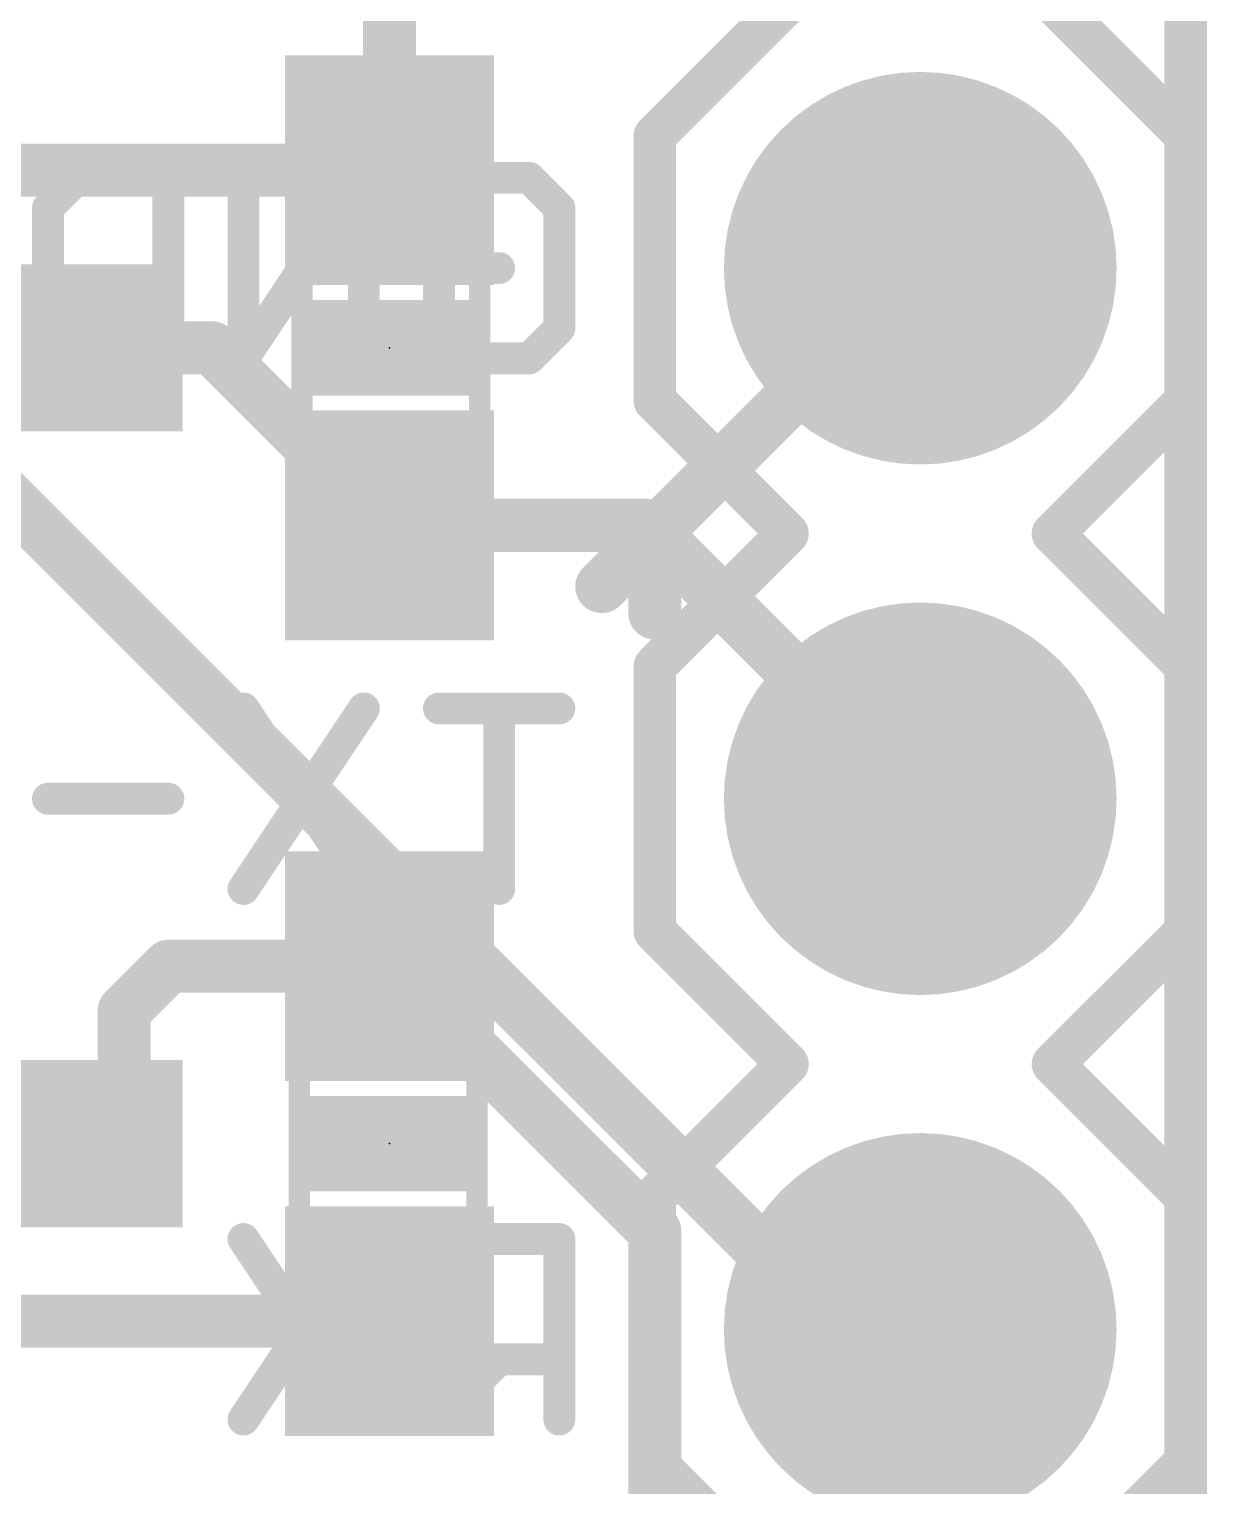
# Model space of a CAD drawing. Extents: x -0.1 to 42, y -11.4 to 16.1.
# Drawn here: x 36.38 to 42.01, y 3.44 to 10.42 of the extents above; entities that cross this region are included whole.
import ezdxf

# ---------------------------------------------------------------- set-up
doc = ezdxf.new("R2010")
doc.units = 0
for name, color, linetype in [('1', 12, 'CONTINUOUS'), ('16', 132, 'CONTINUOUS'), ('17', 110, 'CONTINUOUS'), ('20', 53, 'CONTINUOUS'), ('21', 41, 'CONTINUOUS'), ('22', 40, 'CONTINUOUS'), ('23', 53, 'CONTINUOUS'), ('51', 53, 'CONTINUOUS')]:
    doc.layers.add(name, color=color, linetype=linetype)

# ---------------------------------------------------------------- blocks, each defined once
blk = doc.blocks.new('ROUNDP')
at = {"const_width": 0.5}
blk.add_lwpolyline([(0, -0.25, 1), (0, 0.25, 1), (0, -0.25)], format="xyb", dxfattribs=at)
blk = doc.blocks.new('RECT')
blk.add_solid([(-0.5, -0.5), (0.5, -0.5), (-0.5, 0.5), (0.5, 0.5)])

msp = doc.modelspace()

# ---------------------------------------------------------------- linework, layer by layer
at = {"layer": '1'}
for points, const_width in [([(41.91, 0), (41.91, 16.002)], 0.2032), ([(38.1, 9.74), (38.1, 10.795)], 0.254), ([(38.1, 9.74), (35.775, 9.74)], 0.254), ([(36.66, 8.89), (37.25, 8.89)], 0.254), ([(37.25, 8.89), (38.1, 8.04)], 0.254), ([(38.1, 8.04), (39.331, 8.04)], 0.254), ([(39.331, 8.04), (40.64, 6.731)], 0.254), ([(36.83, 5.715), (37.045, 5.93)], 0.254), ([(37.045, 5.93), (38.1, 5.93)], 0.254), ([(38.1, 5.93), (39.37, 4.66)], 0.254), ([(36.83, 5.25), (36.83, 5.715)], 0.254), ([(36.66, 5.08), (36.83, 5.25)], 0.254), ([(39.37, 4.66), (39.37, 2.54)], 0.254), ([(38.1, 4.23), (35.775, 4.23)], 0.254)]:
    msp.add_lwpolyline(points, dxfattribs=dict(at, const_width=const_width))
at = {"layer": '1', "const_width": 0.127}
for points in [[(38.1, 9.6765, 1), (38.1, 9.8035)], [(38.0365, 9.74, 1), (38.1635, 9.74)], [(36.66, 8.9535, 1), (36.66, 8.8265)], [(37.2949, 8.9349, 1), (37.2051, 8.8451)], [(37.25, 8.8265, 1), (37.25, 8.9535)], [(38.1, 8.1035, 1), (38.1, 7.9765)], [(39.3759, 8.0849, 1), (39.2861, 7.9951)], [(39.331, 7.9765, 1), (39.331, 8.1035)], [(38.0551, 7.9951, 1), (38.1449, 8.0849)], [(40.5951, 6.6861, 1), (40.6849, 6.7759)], [(37.045, 5.9935, 1), (37.045, 5.8665)], [(37.0899, 5.8851, 1), (37.0001, 5.9749)], [(38.1449, 5.9749, 1), (38.0551, 5.8851)], [(38.1, 5.8665, 1), (38.1, 5.9935)], [(36.8935, 5.715, 1), (36.7665, 5.715)], [(36.7851, 5.7599, 1), (36.8749, 5.6701)], [(36.8749, 5.2051, 1), (36.7851, 5.2949)], [(36.7665, 5.25, 1), (36.8935, 5.25)], [(36.6151, 5.1249, 1), (36.7049, 5.0351)], [(39.4335, 4.66, 1), (39.3065, 4.66)], [(39.3251, 4.6151, 1), (39.4149, 4.7049)], [(38.1, 4.1665, 1), (38.1, 4.2935)]]:
    msp.add_lwpolyline(points, format="xyb", dxfattribs=at)
at = {"layer": '16'}
for points, const_width in [([(41.91, 0), (41.91, 16.002)], 0.2032), ([(33.274, 11.176), (40.259, 4.191)], 0.254), ([(39.37, 8.001), (40.64, 9.271)], 0.254), ([(39.116, 7.747), (39.37, 8.001)], 0.254), ([(39.37, 7.62), (39.37, 8.001)], 0.254), ([(40.259, 4.191), (40.64, 4.191)], 0.254)]:
    msp.add_lwpolyline(points, dxfattribs=dict(at, const_width=const_width))
at = {"layer": '16', "const_width": 0.127}
for points in [[(40.6849, 9.2261, 1), (40.5951, 9.3159)], [(39.4335, 8.001, 1), (39.3065, 8.001)], [(39.3251, 8.0459, 1), (39.4149, 7.9561)], [(39.4149, 7.9561, 1), (39.3251, 8.0459)], [(39.0711, 7.7919, 1), (39.1609, 7.7021)], [(39.3065, 7.62, 1), (39.4335, 7.62)], [(40.259, 4.2545, 1), (40.259, 4.1275)], [(40.2141, 4.1461, 1), (40.3039, 4.2359)], [(40.64, 4.1275, 1), (40.64, 4.2545)]]:
    msp.add_lwpolyline(points, format="xyb", dxfattribs=at)
at = {"layer": '20', "const_width": 0.2032}
msp.add_lwpolyline([(41.91, 0), (41.91, 16.002)], dxfattribs=at)
at = {"layer": '22'}
for points, const_width in [([(40.005, 10.541), (39.37, 9.906)], 0.2032), ([(41.91, 9.906), (41.275, 10.541)], 0.2032), ([(39.37, 9.906), (39.37, 8.636)], 0.2032), ([(41.91, 8.636), (41.91, 9.906)], 0.2032), ([(36.4655, 9.5595), (36.6096, 9.7035)], 0.1524), ([(36.6096, 9.7035), (37.0418, 9.7035)], 0.1524), ([(37.0418, 9.7035), (37.0418, 8.8392)], 0.1524), ([(37.9773, 9.7035), (37.4011, 8.8392)], 0.1524), ([(37.4011, 8.8392), (37.4011, 9.7035)], 0.1524), ([(37.9773, 8.8392), (37.9773, 9.7035)], 0.1524), ([(38.3366, 9.5595), (38.4806, 9.7035)], 0.1524), ([(38.4806, 9.7035), (38.7687, 9.7035)], 0.1524), ([(38.7687, 9.7035), (38.9128, 9.5595)], 0.1524), ([(36.4655, 8.9833), (36.4655, 9.5595)], 0.1524), ([(38.9128, 9.5595), (38.9128, 8.9833)], 0.1524), ([(38.3366, 8.9833), (38.3366, 9.2714)], 0.1524), ([(38.3366, 9.2714), (38.6247, 9.2714)], 0.1524), ([(36.6096, 8.8392), (36.4655, 8.9833)], 0.1524), ([(38.4806, 8.8392), (38.3366, 8.9833)], 0.1524), ([(38.9128, 8.9833), (38.7687, 8.8392)], 0.1524), ([(37.0418, 8.8392), (36.6096, 8.8392)], 0.1524), ([(38.7687, 8.8392), (38.4806, 8.8392)], 0.1524), ([(39.37, 8.636), (40.005, 8.001)], 0.2032), ([(41.275, 8.001), (41.91, 8.636)], 0.2032), ([(39.37, 7.366), (40.005, 8.001)], 0.2032), ([(41.275, 8.001), (41.91, 7.366)], 0.2032), ([(39.37, 7.366), (39.37, 6.096)], 0.2032), ([(41.91, 6.096), (41.91, 7.366)], 0.2032), ([(37.9773, 7.1635), (37.4011, 6.2992)], 0.1524), ([(37.4011, 7.1635), (37.9773, 6.2992)], 0.1524), ([(38.9128, 7.1635), (38.3366, 7.1635)], 0.1524), ([(38.6247, 6.2992), (38.6247, 7.1635)], 0.1524), ([(37.0418, 6.7314), (36.4655, 6.7314)], 0.1524), ([(39.37, 6.096), (40.005, 5.461)], 0.2032), ([(41.275, 5.461), (41.91, 6.096)], 0.2032), ([(40.005, 5.461), (39.37, 4.826)], 0.2032), ([(41.91, 4.826), (41.275, 5.461)], 0.2032), ([(39.37, 4.826), (39.37, 3.556)], 0.2032), ([(41.91, 3.556), (41.91, 4.826)], 0.2032), ([(37.9773, 4.6235), (37.4011, 3.7592)], 0.1524), ([(37.4011, 4.6235), (37.9773, 3.7592)], 0.1524), ([(38.4806, 4.6235), (38.3366, 4.4795)], 0.1524), ([(38.9128, 4.6235), (38.4806, 4.6235)], 0.1524), ([(38.9128, 3.7592), (38.9128, 4.6235)], 0.1524), ([(38.3366, 4.4795), (38.3366, 4.1914)], 0.1524), ([(37.0418, 4.1914), (36.4655, 4.1914)], 0.1524), ([(38.3366, 4.1914), (38.4806, 4.0473)], 0.1524), ([(38.6247, 4.0473), (38.3366, 3.7592)], 0.1524), ([(38.4806, 4.0473), (38.9128, 4.0473)], 0.1524), ([(39.37, 3.556), (40.005, 2.921)], 0.2032), ([(41.275, 2.921), (41.91, 3.556)], 0.2032)]:
    msp.add_lwpolyline(points, dxfattribs=dict(at, const_width=const_width))
for points, const_width in [([(39.4208, 9.906, 1), (39.3192, 9.906)], 0.1016), ([(39.3341, 9.9419, 1), (39.4059, 9.8701)], 0.1016), ([(41.9608, 9.906, 1), (41.8592, 9.906)], 0.1016), ([(41.8741, 9.8701, 1), (41.9459, 9.9419)], 0.1016), ([(36.6096, 9.7416, 1), (36.6096, 9.6654)], 0.0762), ([(36.6365, 9.6766, 1), (36.5827, 9.7305)], 0.0762), ([(37.0799, 9.7035, 1), (37.0037, 9.7035)], 0.0762), ([(37.0418, 9.6654, 1), (37.0418, 9.7416)], 0.0762), ([(37.4392, 9.7035, 1), (37.363, 9.7035)], 0.0762), ([(38.0154, 9.7035, 1), (37.9392, 9.7035)], 0.0762), ([(38.009, 9.6824, 1), (37.9456, 9.7247)], 0.0762), ([(38.4806, 9.7416, 1), (38.4806, 9.6654)], 0.0762), ([(38.5076, 9.6766, 1), (38.4537, 9.7305)], 0.0762), ([(38.7957, 9.7305, 1), (38.7418, 9.6766)], 0.0762), ([(38.7687, 9.6654, 1), (38.7687, 9.7416)], 0.0762), ([(36.5036, 9.5595, 1), (36.4274, 9.5595)], 0.0762), ([(36.4386, 9.5864, 1), (36.4925, 9.5325)], 0.0762), ([(38.3096, 9.5864, 1), (38.3635, 9.5325)], 0.0762), ([(38.9509, 9.5595, 1), (38.8747, 9.5595)], 0.0762), ([(38.8859, 9.5325, 1), (38.9397, 9.5864)], 0.0762), ([(38.3747, 9.2714, 1), (38.2985, 9.2714)], 0.0762), ([(38.3366, 9.3095, 1), (38.3366, 9.2333)], 0.0762), ([(38.6247, 9.2333, 1), (38.6247, 9.3095)], 0.0762), ([(36.4925, 9.0102, 1), (36.4386, 8.9563)], 0.0762), ([(36.4274, 8.9833, 1), (36.5036, 8.9833)], 0.0762), ([(38.3635, 9.0102, 1), (38.3096, 8.9563)], 0.0762), ([(38.2985, 8.9833, 1), (38.3747, 8.9833)], 0.0762), ([(38.8747, 8.9833, 1), (38.9509, 8.9833)], 0.0762), ([(38.9397, 8.9563, 1), (38.8859, 9.0102)], 0.0762), ([(36.6096, 8.8773, 1), (36.6096, 8.8011)], 0.0762), ([(36.5827, 8.8123, 1), (36.6365, 8.8661)], 0.0762), ([(37.0037, 8.8392, 1), (37.0799, 8.8392)], 0.0762), ([(37.0418, 8.8011, 1), (37.0418, 8.8773)], 0.0762), ([(37.3694, 8.8603, 1), (37.4328, 8.8181)], 0.0762), ([(37.363, 8.8392, 1), (37.4392, 8.8392)], 0.0762), ([(37.9392, 8.8392, 1), (38.0154, 8.8392)], 0.0762), ([(38.4806, 8.8773, 1), (38.4806, 8.8011)], 0.0762), ([(38.4537, 8.8123, 1), (38.5076, 8.8661)], 0.0762), ([(38.7418, 8.8661, 1), (38.7957, 8.8123)], 0.0762), ([(38.7687, 8.8011, 1), (38.7687, 8.8773)], 0.0762), ([(39.4059, 8.6719, 1), (39.3341, 8.6001)], 0.1016), ([(41.9459, 8.6001, 1), (41.8741, 8.6719)], 0.1016), ([(39.3192, 8.636, 1), (39.4208, 8.636)], 0.1016), ([(41.8592, 8.636, 1), (41.9608, 8.636)], 0.1016), ([(40.0409, 7.9651, 1), (39.9691, 8.0369)], 0.1016), ([(41.3109, 8.0369, 1), (41.2391, 7.9651)], 0.1016), ([(39.9691, 7.9651, 1), (40.0409, 8.0369)], 0.1016), ([(41.2391, 8.0369, 1), (41.3109, 7.9651)], 0.1016), ([(39.4208, 7.366, 1), (39.3192, 7.366)], 0.1016), ([(41.9608, 7.366, 1), (41.8592, 7.366)], 0.1016), ([(39.3341, 7.4019, 1), (39.4059, 7.3301)], 0.1016), ([(41.8741, 7.3301, 1), (41.9459, 7.4019)], 0.1016), ([(37.4328, 7.1847, 1), (37.3694, 7.1424)], 0.0762), ([(38.009, 7.1424, 1), (37.9456, 7.1847)], 0.0762), ([(38.3366, 7.2016, 1), (38.3366, 7.1254)], 0.0762), ([(38.6628, 7.1635, 1), (38.5866, 7.1635)], 0.0762), ([(38.9128, 7.1254, 1), (38.9128, 7.2016)], 0.0762), ([(36.4655, 6.7695, 1), (36.4655, 6.6933)], 0.0762), ([(37.0418, 6.6933, 1), (37.0418, 6.7695)], 0.0762), ([(37.3694, 6.3203, 1), (37.4328, 6.2781)], 0.0762), ([(37.9456, 6.2781, 1), (38.009, 6.3203)], 0.0762), ([(38.5866, 6.2992, 1), (38.6628, 6.2992)], 0.0762), ([(39.4059, 6.1319, 1), (39.3341, 6.0601)], 0.1016), ([(39.3192, 6.096, 1), (39.4208, 6.096)], 0.1016), ([(41.8592, 6.096, 1), (41.9608, 6.096)], 0.1016), ([(41.9459, 6.0601, 1), (41.8741, 6.1319)], 0.1016), ([(40.0409, 5.4251, 1), (39.9691, 5.4969)], 0.1016), ([(39.9691, 5.4251, 1), (40.0409, 5.4969)], 0.1016), ([(41.3109, 5.4969, 1), (41.2391, 5.4251)], 0.1016), ([(41.2391, 5.4969, 1), (41.3109, 5.4251)], 0.1016), ([(39.4208, 4.826, 1), (39.3192, 4.826)], 0.1016), ([(39.3341, 4.8619, 1), (39.4059, 4.7901)], 0.1016), ([(41.9608, 4.826, 1), (41.8592, 4.826)], 0.1016), ([(41.8741, 4.7901, 1), (41.9459, 4.8619)], 0.1016), ([(37.4328, 4.6447, 1), (37.3694, 4.6024)], 0.0762), ([(38.009, 4.6024, 1), (37.9456, 4.6447)], 0.0762), ([(38.4806, 4.6616, 1), (38.4806, 4.5854)], 0.0762), ([(38.5076, 4.5966, 1), (38.4537, 4.6505)], 0.0762), ([(38.9509, 4.6235, 1), (38.8747, 4.6235)], 0.0762), ([(38.9128, 4.5854, 1), (38.9128, 4.6616)], 0.0762), ([(38.3096, 4.5064, 1), (38.3635, 4.4525)], 0.0762), ([(38.3747, 4.4795, 1), (38.2985, 4.4795)], 0.0762), ([(36.4655, 4.2295, 1), (36.4655, 4.1533)], 0.0762), ([(37.0418, 4.1533, 1), (37.0418, 4.2295)], 0.0762), ([(38.3635, 4.2183, 1), (38.3096, 4.1644)], 0.0762), ([(38.2985, 4.1914, 1), (38.3747, 4.1914)], 0.0762), ([(38.4806, 4.0854, 1), (38.4806, 4.0092)], 0.0762), ([(38.6516, 4.0204, 1), (38.5977, 4.0743)], 0.0762), ([(38.9128, 4.0092, 1), (38.9128, 4.0854)], 0.0762), ([(38.4537, 4.0204, 1), (38.5076, 4.0743)], 0.0762), ([(37.3694, 3.7803, 1), (37.4328, 3.7381)], 0.0762), ([(37.9456, 3.7381, 1), (38.009, 3.7803)], 0.0762), ([(38.3096, 3.7861, 1), (38.3635, 3.7323)], 0.0762), ([(38.8747, 3.7592, 1), (38.9509, 3.7592)], 0.0762), ([(39.4059, 3.5919, 1), (39.3341, 3.5201)], 0.1016), ([(41.9459, 3.5201, 1), (41.8741, 3.5919)], 0.1016), ([(39.3192, 3.556, 1), (39.4208, 3.556)], 0.1016), ([(41.8592, 3.556, 1), (41.9608, 3.556)], 0.1016)]:
    msp.add_lwpolyline(points, format="xyb", dxfattribs=dict(at, const_width=const_width))
at = {"layer": '23'}
for p in [(38.1, 8.89), (38.1, 5.08)]:
    msp.add_point(p, dxfattribs=at)
at = {"layer": '51', "const_width": 0.1016}
for points in [[(37.681, 9.246), (37.681, 8.534)], [(38.532, 9.246), (38.532, 8.534)], [(37.668, 4.724), (37.668, 5.436)], [(38.519, 4.724), (38.519, 5.436)]]:
    msp.add_lwpolyline(points, dxfattribs=at)
at = {"layer": '51', "const_width": 0.0508}
for points in [[(37.7064, 9.246, 1), (37.6556, 9.246)], [(38.5574, 9.246, 1), (38.5066, 9.246)], [(37.6556, 8.534, 1), (37.7064, 8.534)], [(38.5066, 8.534, 1), (38.5574, 8.534)], [(37.6934, 5.436, 1), (37.6426, 5.436)], [(38.5444, 5.436, 1), (38.4936, 5.436)], [(37.6426, 4.724, 1), (37.6934, 4.724)], [(38.4936, 4.724, 1), (38.5444, 4.724)]]:
    msp.add_lwpolyline(points, format="xyb", dxfattribs=at)

# ---------------------------------------------------------------- block references
at = {"layer": '1', "xscale": 1.1}
for p, rotation in [((38.1, 9.74), 270), ((38.1, 8.04), 270), ((38.1, 5.93), 90), ((38.1, 4.23), 90)]:
    msp.add_blockref('RECT', p, dxfattribs=dict(at, rotation=rotation))
at = {"layer": '1', "xscale": 0.8, "yscale": 0.9, "rotation": 270}
for p in [(36.66, 8.89), (36.66, 5.08)]:
    msp.add_blockref('RECT', p, dxfattribs=at)
at = {"layer": '17', "xscale": 1.8796, "yscale": 1.8796, "rotation": 180}
for p in [(40.64, 9.271), (40.64, 9.271), (40.64, 6.731), (40.64, 6.731), (40.64, 4.191), (40.64, 4.191)]:
    msp.add_blockref('ROUNDP', p, dxfattribs=at)
at = {"layer": '21', "xscale": 0.4572, "yscale": 0.762}
for p, rotation in [((38.1, 8.89), 270), ((38.1, 5.08), 90)]:
    msp.add_blockref('RECT', p, dxfattribs=dict(at, rotation=rotation))
at = {"layer": '51', "xscale": 0.5001, "yscale": 0.95}
for p, rotation in [((38.1051, 9.4782), 270), ((38.1051, 8.3098), 270), ((38.0949, 5.6603), 90), ((38.0949, 4.4919), 90)]:
    msp.add_blockref('RECT', p, dxfattribs=dict(at, rotation=rotation))

doc.saveas('drawing.dxf')
